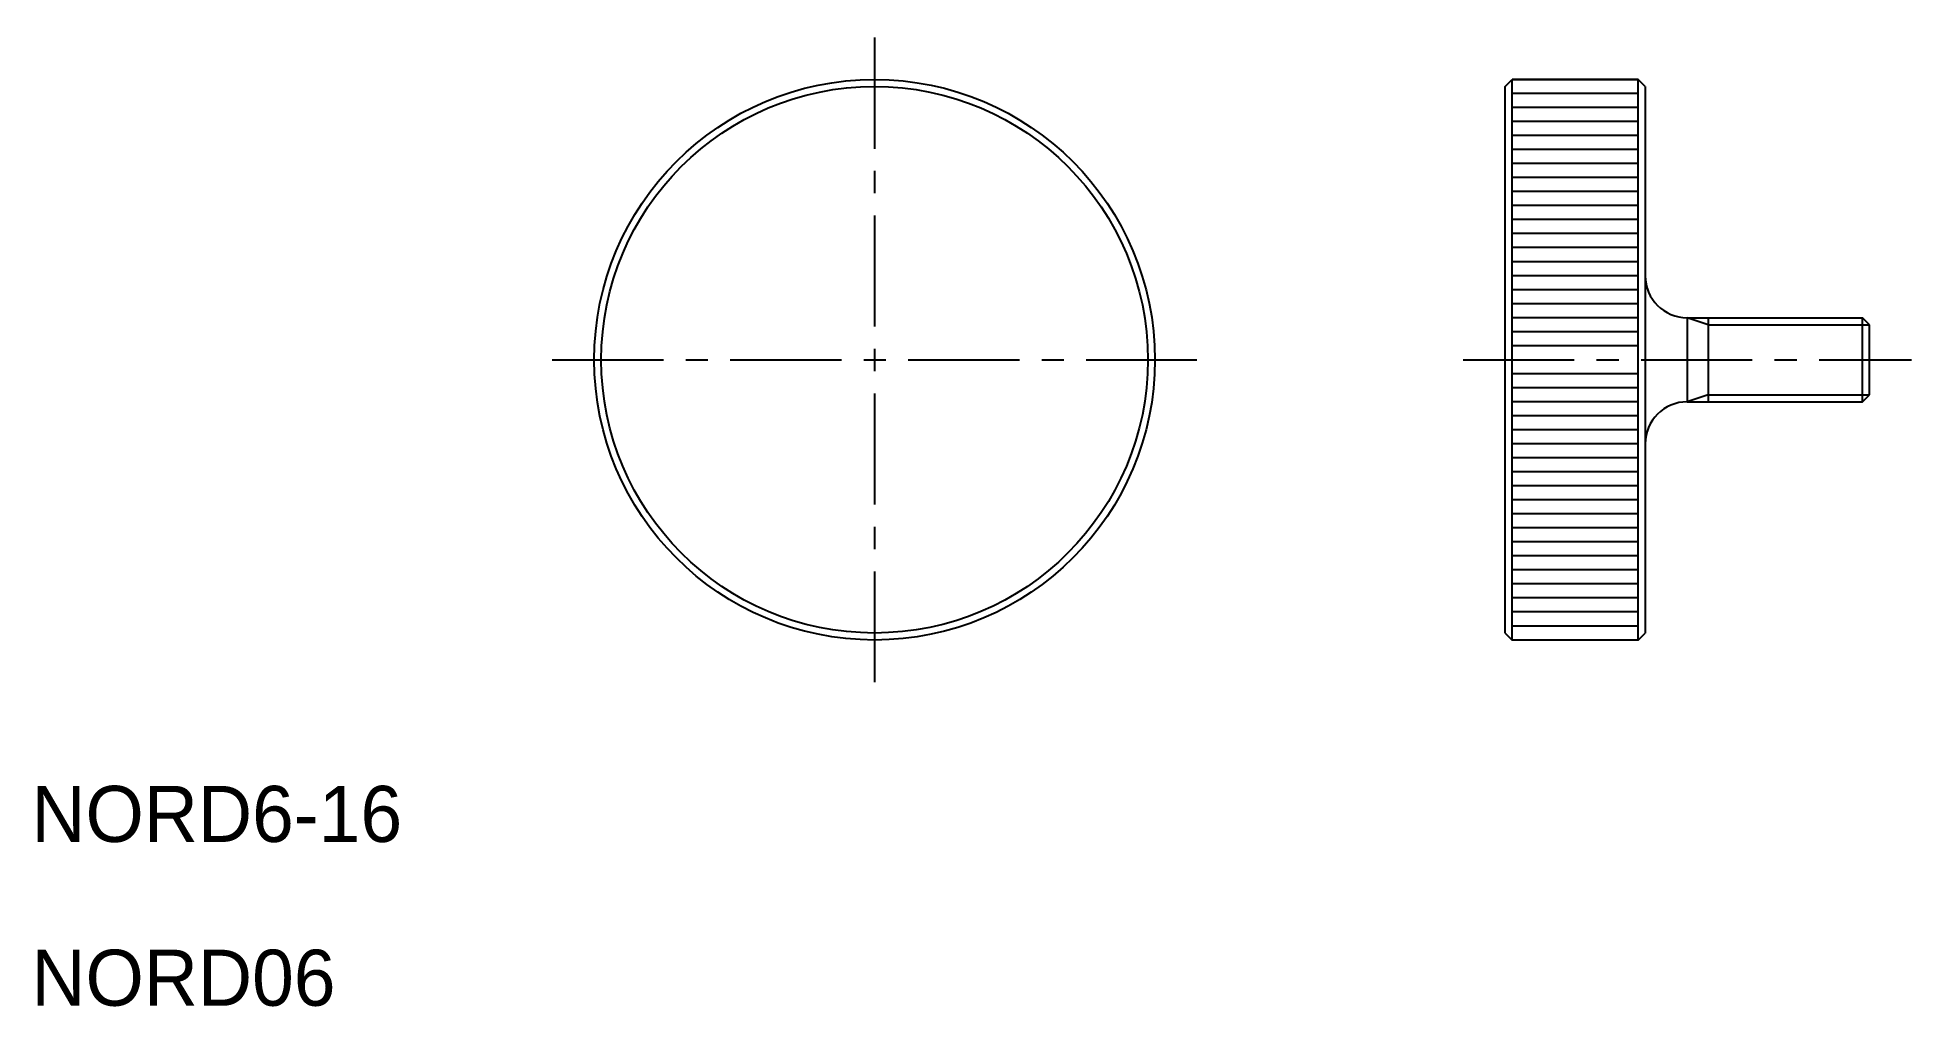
# Model space of a CAD drawing. Extents: x 22 to 156, y 15 to 84.
import ezdxf

# ---------------------------------------------------------------- set-up
doc = ezdxf.new("R2010")
doc.units = 0
doc.header["$LTSCALE"] = 0.25
doc.linetypes.add('CENTER', pattern=[50.8, 31.75, -6.35, 6.35, -6.35])
doc.layers.get('0').update_dxf_attribs({"linetype": 'CONTINUOUS'})
doc.layers.add('CENTER', color=1, linetype='CENTER')

msp = doc.modelspace()

# ---------------------------------------------------------------- linework, layer by layer
at = {"color": 7, "linetype": 'CONTINUOUS'}
for p, q in [((126.94, 80.73), (127.44, 81.23)), ((126.94, 41.73), (126.94, 80.73)), ((127.44, 41.23), (127.44, 81.23)), ((127.44, 81.23), (136.44, 81.23)), ((136.44, 81.23), (127.44, 81.23)), ((136.44, 41.23), (136.44, 81.23)), ((136.94, 80.73), (136.44, 81.23)), ((136.94, 80.73), (136.94, 41.73)), ((139.94, 64.23), (152.44, 64.23)), ((152.44, 58.23), (152.44, 64.23)), ((152.94, 63.73), (152.44, 64.23)), ((152.94, 58.73), (152.94, 63.73)), ((139.94, 58.23), (152.44, 58.23)), ((152.44, 58.23), (152.94, 58.73)), ((126.94, 41.73), (127.44, 41.23)), ((136.44, 41.23), (136.94, 41.73)), ((136.44, 41.23), (127.44, 41.23)), ((136.44, 41.23), (127.44, 41.23))]:
    msp.add_line(p, q, dxfattribs=at)
at = {"color": 3, "linetype": 'CONTINUOUS'}
for p, q in [((136.44, 80.23), (127.44, 80.23)), ((136.44, 79.23), (127.44, 79.23)), ((136.44, 78.23), (127.44, 78.23)), ((136.44, 77.23), (127.44, 77.23)), ((136.44, 76.23), (127.44, 76.23)), ((136.44, 75.23), (127.44, 75.23)), ((136.44, 74.23), (127.44, 74.23)), ((136.44, 73.23), (127.44, 73.23)), ((136.44, 72.23), (127.44, 72.23)), ((136.44, 71.23), (127.44, 71.23)), ((136.44, 70.23), (127.44, 70.23)), ((136.44, 69.23), (127.44, 69.23)), ((136.44, 68.23), (127.44, 68.23)), ((136.44, 67.23), (127.44, 67.23)), ((136.44, 66.23), (127.44, 66.23)), ((136.44, 65.23), (127.44, 65.23)), ((136.44, 64.23), (127.44, 64.23)), ((141.44, 63.73), (139.94, 64.23)), ((136.44, 63.23), (127.44, 63.23)), ((141.44, 63.73), (152.94, 63.73)), ((136.44, 62.23), (127.44, 62.23)), ((136.44, 60.23), (127.44, 60.23)), ((136.44, 59.23), (127.44, 59.23)), ((136.44, 58.23), (127.44, 58.23)), ((141.44, 58.73), (139.94, 58.23)), ((141.44, 58.73), (152.94, 58.73)), ((136.44, 57.23), (127.44, 57.23)), ((136.44, 56.23), (127.44, 56.23)), ((136.44, 55.23), (127.44, 55.23)), ((136.44, 54.23), (127.44, 54.23)), ((136.44, 53.23), (127.44, 53.23)), ((136.44, 52.23), (127.44, 52.23)), ((136.44, 51.23), (127.44, 51.23)), ((136.44, 50.23), (127.44, 50.23)), ((136.44, 49.23), (127.44, 49.23)), ((136.44, 48.23), (127.44, 48.23)), ((136.44, 47.23), (127.44, 47.23)), ((136.44, 46.23), (127.44, 46.23)), ((136.44, 45.23), (127.44, 45.23)), ((136.44, 44.23), (127.44, 44.23)), ((136.44, 43.23), (127.44, 43.23)), ((136.44, 42.23), (127.44, 42.23))]:
    msp.add_line(p, q, dxfattribs=at)
for p, q in [((139.94, 64.23), (139.94, 59.73)), ((139.94, 64.23), (139.94, 58.23)), ((141.44, 64.23), (141.44, 58.23))]:
    msp.add_line(p, q)
at = {"color": 7, "linetype": 'CONTINUOUS'}
for radius in [20, 19.5]:
    msp.add_circle((81.96, 61.23), radius, dxfattribs=at)
for centre, start, end in [((139.94, 67.23), 180, 270), ((139.94, 55.23), 90, 180)]:
    msp.add_arc(centre, 3, start, end, dxfattribs=at)
at = {"layer": 'CENTER', "color": 1, "linetype": 'CENTER'}
for p, q in [((81.96, 84.23), (81.96, 38.23)), ((58.96, 61.23), (104.96, 61.23)), ((123.94, 61.23), (155.94, 61.23))]:
    msp.add_line(p, q, dxfattribs=at)

# ---------------------------------------------------------------- texts
at = {"color": 7, "linetype": 'CONTINUOUS'}
for s, p in [('NORD6-16', (21.8, 26.82)), ('NORD06', (21.8, 15.13))]:
    msp.add_text(s, height=4, dxfattribs=at).set_placement(p)

doc.saveas('drawing.dxf')
